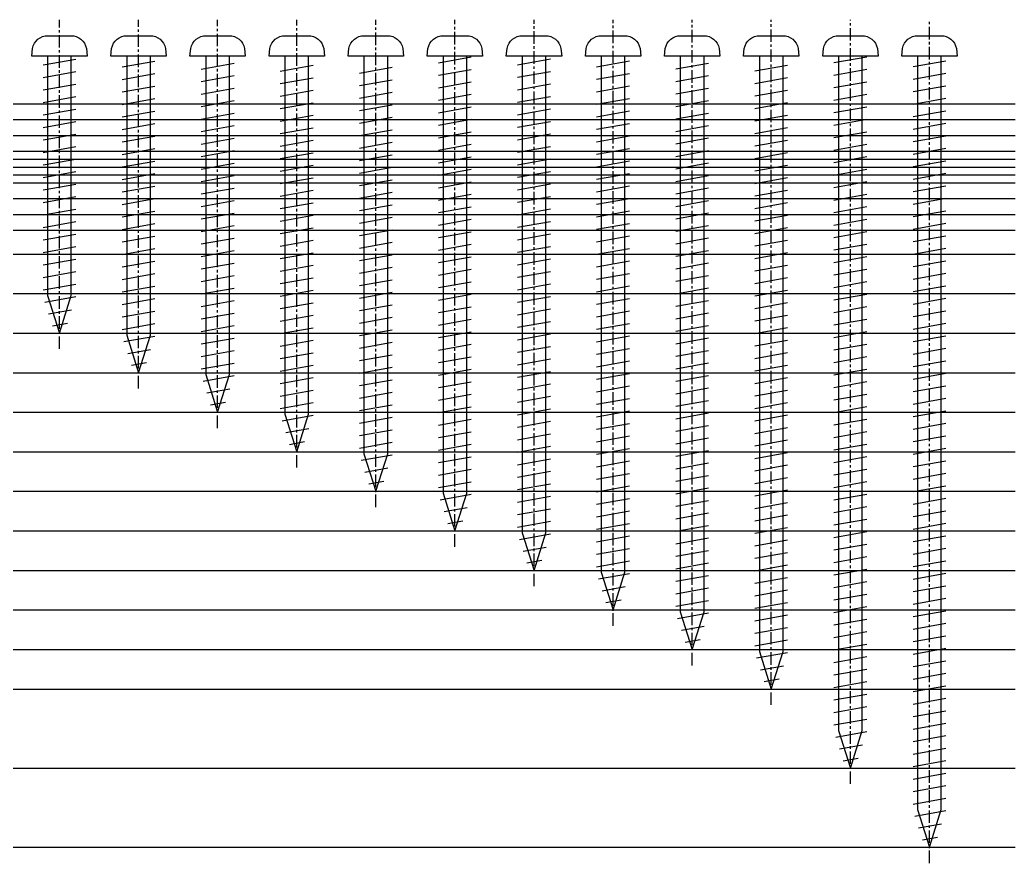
# Model space of a CAD drawing. Header units: millimetres. Extents: x 233 to 3318, y 47 to 2014.
# Drawn here: x 1186.4 to 1312.3, y 1427 to 1533.6 of the extents above; entities that cross this region are included whole.
import ezdxf

# ---------------------------------------------------------------- set-up
doc = ezdxf.new("R2010")
doc.units = ezdxf.units.MM
doc.linetypes.add('csc_CENTER', pattern=[50.8, 31.75, -6.35, 6.35, -6.35])
doc.layers.get('Defpoints').update_dxf_attribs({"color": 251})

msp = doc.modelspace()

# ---------------------------------------------------------------- linework, layer by layer
at = {"color": 0, "linetype": 'csc_CENTER', "lineweight": -2, "ltscale": 0.05}
for p, q in [((1191.45, 1492.01), (1191.45, 1533.61)), ((1201.45, 1487.01), (1201.45, 1533.61)), ((1211.45, 1482.01), (1211.45, 1533.61)), ((1221.45, 1477.01), (1221.45, 1533.61)), ((1231.45, 1472.01), (1231.45, 1533.61)), ((1241.45, 1467.01), (1241.45, 1533.61)), ((1251.45, 1462.01), (1251.45, 1533.61)), ((1261.45, 1457.01), (1261.45, 1533.61)), ((1271.45, 1452.01), (1271.45, 1533.61)), ((1281.45, 1447.01), (1281.45, 1533.61)), ((1291.45, 1437.01), (1291.45, 1533.61)), ((1301.45, 1427.01), (1301.45, 1533.61))]:
    msp.add_line(p, q, dxfattribs=at)
for p, q in [((1239.37, 1528.2), (1243.52, 1528.94)), ((1289.37, 1528.22), (1293.52, 1528.96)), ((1189.37, 1527.92), (1193.52, 1528.66)), ((1199.37, 1527.66), (1203.52, 1528.4)), ((1209.37, 1527.4), (1213.52, 1528.14)), ((1219.37, 1527.14), (1223.52, 1527.88)), ((1229.37, 1526.88), (1233.52, 1527.62)), ((1249.37, 1527.94), (1253.52, 1528.68)), ((1259.37, 1527.68), (1263.52, 1528.42)), ((1269.37, 1527.42), (1273.52, 1528.16)), ((1279.37, 1527.16), (1283.52, 1527.9)), ((1299.37, 1527.7), (1303.52, 1528.44)), ((1189.37, 1526.34), (1193.52, 1527.08)), ((1199.37, 1526.08), (1203.52, 1526.82)), ((1209.37, 1525.82), (1213.52, 1526.56)), ((1239.37, 1526.62), (1243.52, 1527.36)), ((1249.37, 1526.36), (1253.52, 1527.1)), ((1259.37, 1526.1), (1263.52, 1526.84)), ((1269.37, 1525.84), (1273.52, 1526.58)), ((1289.37, 1526.64), (1293.52, 1527.38)), ((1299.37, 1526.12), (1303.52, 1526.86)), ((1189.37, 1524.76), (1193.52, 1525.5)), ((1199.37, 1524.5), (1203.52, 1525.24)), ((1219.37, 1525.56), (1223.52, 1526.3)), ((1229.37, 1525.3), (1233.52, 1526.04)), ((1239.37, 1525.04), (1243.52, 1525.78)), ((1249.37, 1524.78), (1253.52, 1525.52)), ((1259.37, 1524.52), (1263.52, 1525.26)), ((1279.37, 1525.58), (1283.52, 1526.32)), ((1289.37, 1525.06), (1293.52, 1525.8)), ((1299.37, 1524.54), (1303.52, 1525.28)), ((1189.37, 1523.18), (1193.52, 1523.92)), ((1209.37, 1524.24), (1213.52, 1524.98)), ((1219.37, 1523.98), (1223.52, 1524.72)), ((1229.37, 1523.72), (1233.52, 1524.46)), ((1239.37, 1523.46), (1243.52, 1524.2)), ((1249.37, 1523.2), (1253.52, 1523.94)), ((1269.37, 1524.26), (1273.52, 1525)), ((1279.37, 1524), (1283.52, 1524.74)), ((1289.37, 1523.48), (1293.52, 1524.22)), ((1199.37, 1522.92), (1203.52, 1523.66)), ((1209.37, 1522.66), (1213.52, 1523.4)), ((1219.37, 1522.4), (1223.52, 1523.14)), ((1229.37, 1522.14), (1233.52, 1522.88)), ((1239.37, 1521.88), (1243.52, 1522.62)), ((1259.37, 1522.94), (1263.52, 1523.68)), ((1269.37, 1522.68), (1273.52, 1523.42)), ((1279.37, 1522.42), (1283.52, 1523.16)), ((1289.37, 1521.9), (1293.52, 1522.64)), ((1299.37, 1522.96), (1303.52, 1523.7)), ((1189.37, 1521.6), (1193.52, 1522.34)), ((1199.37, 1521.34), (1203.52, 1522.08)), ((1209.37, 1521.08), (1213.52, 1521.82)), ((1219.37, 1520.82), (1223.52, 1521.56)), ((1229.37, 1520.56), (1233.52, 1521.3)), ((1249.37, 1521.62), (1253.52, 1522.36)), ((1259.37, 1521.36), (1263.52, 1522.1)), ((1269.37, 1521.1), (1273.52, 1521.84)), ((1279.37, 1520.84), (1283.52, 1521.58)), ((1299.37, 1521.38), (1303.52, 1522.12)), ((1189.37, 1520.02), (1193.52, 1520.76)), ((1199.37, 1519.76), (1203.52, 1520.5)), ((1209.37, 1519.5), (1213.52, 1520.24)), ((1239.37, 1520.3), (1243.52, 1521.04)), ((1249.37, 1520.04), (1253.52, 1520.78)), ((1259.37, 1519.78), (1263.52, 1520.52)), ((1269.37, 1519.52), (1273.52, 1520.26)), ((1289.37, 1520.32), (1293.52, 1521.06)), ((1299.37, 1519.8), (1303.52, 1520.54)), ((1189.37, 1518.44), (1193.52, 1519.18)), ((1199.37, 1518.18), (1203.52, 1518.92)), ((1219.37, 1519.24), (1223.52, 1519.98)), ((1229.37, 1518.98), (1233.52, 1519.72)), ((1239.37, 1518.72), (1243.52, 1519.46)), ((1249.37, 1518.46), (1253.52, 1519.2)), ((1259.37, 1518.2), (1263.52, 1518.94)), ((1279.37, 1519.26), (1283.52, 1520)), ((1289.37, 1518.74), (1293.52, 1519.48)), ((1299.37, 1518.22), (1303.52, 1518.96)), ((1189.37, 1516.86), (1193.52, 1517.6)), ((1209.37, 1517.92), (1213.52, 1518.66)), ((1219.37, 1517.66), (1223.52, 1518.4)), ((1229.37, 1517.4), (1233.52, 1518.14)), ((1239.37, 1517.14), (1243.52, 1517.88)), ((1249.37, 1516.88), (1253.52, 1517.62)), ((1269.37, 1517.94), (1273.52, 1518.68)), ((1279.37, 1517.68), (1283.52, 1518.42)), ((1289.37, 1517.16), (1293.52, 1517.9)), ((1199.37, 1516.6), (1203.52, 1517.34)), ((1209.37, 1516.34), (1213.52, 1517.08)), ((1219.37, 1516.08), (1223.52, 1516.82)), ((1229.37, 1515.82), (1233.52, 1516.56)), ((1239.37, 1515.56), (1243.52, 1516.3)), ((1259.37, 1516.62), (1263.52, 1517.36)), ((1269.37, 1516.36), (1273.52, 1517.1)), ((1279.37, 1516.1), (1283.52, 1516.84)), ((1289.37, 1515.58), (1293.52, 1516.32)), ((1299.37, 1516.64), (1303.52, 1517.38)), ((1189.37, 1515.28), (1193.52, 1516.02)), ((1199.37, 1515.02), (1203.52, 1515.76)), ((1209.37, 1514.76), (1213.52, 1515.5)), ((1219.37, 1514.5), (1223.52, 1515.24)), ((1249.37, 1515.3), (1253.52, 1516.04)), ((1259.37, 1515.04), (1263.52, 1515.78)), ((1269.37, 1514.78), (1273.52, 1515.52)), ((1279.37, 1514.52), (1283.52, 1515.26)), ((1299.37, 1515.06), (1303.52, 1515.8)), ((1189.37, 1513.7), (1193.52, 1514.44)), ((1199.37, 1513.44), (1203.52, 1514.18)), ((1209.37, 1513.18), (1213.52, 1513.92)), ((1229.37, 1514.24), (1233.52, 1514.98)), ((1239.37, 1513.98), (1243.52, 1514.72)), ((1249.37, 1513.72), (1253.52, 1514.46)), ((1259.37, 1513.46), (1263.52, 1514.2)), ((1269.37, 1513.2), (1273.52, 1513.94)), ((1289.37, 1514), (1293.52, 1514.74)), ((1299.37, 1513.48), (1303.52, 1514.22)), ((1189.37, 1512.12), (1193.52, 1512.86)), ((1199.37, 1511.86), (1203.52, 1512.6)), ((1219.37, 1512.92), (1223.52, 1513.66)), ((1229.37, 1512.66), (1233.52, 1513.4)), ((1239.37, 1512.4), (1243.52, 1513.14)), ((1249.37, 1512.14), (1253.52, 1512.88)), ((1259.37, 1511.88), (1263.52, 1512.62)), ((1279.37, 1512.94), (1283.52, 1513.68)), ((1289.37, 1512.42), (1293.52, 1513.16)), ((1299.37, 1511.9), (1303.52, 1512.64)), ((1189.37, 1510.54), (1193.52, 1511.28)), ((1209.37, 1511.6), (1213.52, 1512.34)), ((1219.37, 1511.34), (1223.52, 1512.08)), ((1229.37, 1511.08), (1233.52, 1511.82)), ((1239.37, 1510.82), (1243.52, 1511.56)), ((1249.37, 1510.56), (1253.52, 1511.3)), ((1269.37, 1511.62), (1273.52, 1512.36)), ((1279.37, 1511.36), (1283.52, 1512.1)), ((1289.37, 1510.84), (1293.52, 1511.58)), ((1199.37, 1510.28), (1203.52, 1511.02)), ((1209.37, 1510.02), (1213.52, 1510.76)), ((1219.37, 1509.76), (1223.52, 1510.5)), ((1229.37, 1509.5), (1233.52, 1510.24)), ((1239.37, 1509.24), (1243.52, 1509.98)), ((1259.37, 1510.3), (1263.52, 1511.04)), ((1269.37, 1510.04), (1273.52, 1510.78)), ((1279.37, 1509.78), (1283.52, 1510.52)), ((1289.37, 1509.26), (1293.52, 1510)), ((1299.37, 1510.32), (1303.52, 1511.06)), ((1189.37, 1508.96), (1193.52, 1509.7)), ((1199.37, 1508.7), (1203.52, 1509.44)), ((1209.37, 1508.44), (1213.52, 1509.18)), ((1219.37, 1508.18), (1223.52, 1508.92)), ((1249.37, 1508.98), (1253.52, 1509.72)), ((1259.37, 1508.72), (1263.52, 1509.46)), ((1269.37, 1508.46), (1273.52, 1509.2)), ((1279.37, 1508.2), (1283.52, 1508.94)), ((1299.37, 1508.74), (1303.52, 1509.48)), ((1189.37, 1507.38), (1193.52, 1508.12)), ((1199.37, 1507.12), (1203.52, 1507.86)), ((1209.37, 1506.86), (1213.52, 1507.6)), ((1229.37, 1507.92), (1233.52, 1508.66)), ((1239.37, 1507.66), (1243.52, 1508.4)), ((1249.37, 1507.4), (1253.52, 1508.14)), ((1259.37, 1507.14), (1263.52, 1507.88)), ((1269.37, 1506.88), (1273.52, 1507.62)), ((1289.37, 1507.68), (1293.52, 1508.42)), ((1299.37, 1507.16), (1303.52, 1507.9)), ((1189.37, 1505.8), (1193.52, 1506.54)), ((1199.37, 1505.54), (1203.52, 1506.28)), ((1219.37, 1506.6), (1223.52, 1507.34)), ((1229.37, 1506.34), (1233.52, 1507.08)), ((1239.37, 1506.08), (1243.52, 1506.82)), ((1249.37, 1505.82), (1253.52, 1506.56)), ((1259.37, 1505.56), (1263.52, 1506.3)), ((1279.37, 1506.62), (1283.52, 1507.36)), ((1289.37, 1506.1), (1293.52, 1506.84)), ((1299.37, 1505.58), (1303.52, 1506.32)), ((1189.37, 1504.22), (1193.52, 1504.96)), ((1209.37, 1505.28), (1213.52, 1506.02)), ((1219.37, 1505.02), (1223.52, 1505.76)), ((1229.37, 1504.76), (1233.52, 1505.5)), ((1239.37, 1504.5), (1243.52, 1505.24)), ((1249.37, 1504.24), (1253.52, 1504.98)), ((1269.37, 1505.3), (1273.52, 1506.04)), ((1279.37, 1505.04), (1283.52, 1505.78)), ((1289.37, 1504.52), (1293.52, 1505.26)), ((1199.37, 1503.96), (1203.52, 1504.7)), ((1209.37, 1503.7), (1213.52, 1504.44)), ((1219.37, 1503.44), (1223.52, 1504.18)), ((1229.37, 1503.18), (1233.52, 1503.92)), ((1259.37, 1503.98), (1263.52, 1504.72)), ((1269.37, 1503.72), (1273.52, 1504.46)), ((1279.37, 1503.46), (1283.52, 1504.2)), ((1289.37, 1502.94), (1293.52, 1503.68)), ((1299.37, 1504), (1303.52, 1504.74)), ((1189.37, 1502.64), (1193.52, 1503.38)), ((1199.37, 1502.38), (1203.52, 1503.12)), ((1209.37, 1502.12), (1213.52, 1502.86)), ((1219.37, 1501.86), (1223.52, 1502.6)), ((1239.37, 1502.92), (1243.52, 1503.66)), ((1249.37, 1502.66), (1253.52, 1503.4)), ((1259.37, 1502.4), (1263.52, 1503.14)), ((1269.37, 1502.14), (1273.52, 1502.88)), ((1279.37, 1501.88), (1283.52, 1502.62)), ((1299.37, 1502.42), (1303.52, 1503.16)), ((1189.37, 1501.06), (1193.52, 1501.8)), ((1199.37, 1500.8), (1203.52, 1501.54)), ((1209.37, 1500.54), (1213.52, 1501.28)), ((1229.37, 1501.6), (1233.52, 1502.34)), ((1239.37, 1501.34), (1243.52, 1502.08)), ((1249.37, 1501.08), (1253.52, 1501.82)), ((1259.37, 1500.82), (1263.52, 1501.56)), ((1269.37, 1500.56), (1273.52, 1501.3)), ((1289.37, 1501.36), (1293.52, 1502.1)), ((1299.37, 1500.84), (1303.52, 1501.58)), ((1189.37, 1499.48), (1193.52, 1500.22)), ((1199.37, 1499.22), (1203.52, 1499.96)), ((1219.37, 1500.28), (1223.52, 1501.02)), ((1229.37, 1500.02), (1233.52, 1500.76)), ((1239.37, 1499.76), (1243.52, 1500.5)), ((1249.37, 1499.5), (1253.52, 1500.24)), ((1259.37, 1499.24), (1263.52, 1499.98)), ((1279.37, 1500.3), (1283.52, 1501.04)), ((1289.37, 1499.78), (1293.52, 1500.52)), ((1299.37, 1499.26), (1303.52, 1500)), ((1189.6, 1497.94), (1193.52, 1498.64)), ((1209.37, 1498.96), (1213.52, 1499.7)), ((1219.37, 1498.7), (1223.52, 1499.44)), ((1229.37, 1498.44), (1233.52, 1499.18)), ((1239.37, 1498.18), (1243.52, 1498.92)), ((1249.37, 1497.92), (1253.52, 1498.66)), ((1269.37, 1498.98), (1273.52, 1499.72)), ((1279.37, 1498.72), (1283.52, 1499.46)), ((1289.37, 1498.2), (1293.52, 1498.94)), ((1199.37, 1497.64), (1203.52, 1498.38)), ((1209.37, 1497.38), (1213.52, 1498.12)), ((1219.37, 1497.12), (1223.52, 1497.86)), ((1229.37, 1496.86), (1233.52, 1497.6)), ((1259.37, 1497.66), (1263.52, 1498.4)), ((1269.37, 1497.4), (1273.52, 1498.14)), ((1279.37, 1497.14), (1283.52, 1497.88)), ((1299.37, 1497.68), (1303.52, 1498.42)), ((1190.08, 1496.45), (1192.98, 1496.96)), ((1199.37, 1496.06), (1203.52, 1496.8)), ((1209.37, 1495.8), (1213.52, 1496.54)), ((1219.37, 1495.54), (1223.52, 1496.28)), ((1239.37, 1496.6), (1243.52, 1497.34)), ((1249.37, 1496.34), (1253.52, 1497.08)), ((1259.37, 1496.08), (1263.52, 1496.82)), ((1269.37, 1495.82), (1273.52, 1496.56)), ((1279.37, 1495.56), (1283.52, 1496.3)), ((1289.37, 1496.62), (1293.52, 1497.36)), ((1299.37, 1496.1), (1303.52, 1496.84)), ((1190.55, 1494.95), (1192.45, 1495.29)), ((1199.37, 1494.48), (1203.52, 1495.22)), ((1209.37, 1494.22), (1213.52, 1494.96)), ((1229.37, 1495.28), (1233.52, 1496.02)), ((1239.37, 1495.02), (1243.52, 1495.76)), ((1249.37, 1494.76), (1253.52, 1495.5)), ((1259.37, 1494.5), (1263.52, 1495.24)), ((1269.37, 1494.24), (1273.52, 1494.98)), ((1289.37, 1495.04), (1293.52, 1495.78)), ((1299.37, 1494.52), (1303.52, 1495.26)), ((1199.6, 1492.94), (1203.52, 1493.64)), ((1219.37, 1493.96), (1223.52, 1494.7)), ((1229.37, 1493.7), (1233.52, 1494.44)), ((1239.37, 1493.44), (1243.52, 1494.18)), ((1249.37, 1493.18), (1253.52, 1493.92)), ((1259.37, 1492.92), (1263.52, 1493.66)), ((1279.37, 1493.98), (1283.52, 1494.72)), ((1289.37, 1493.46), (1293.52, 1494.2)), ((1299.37, 1492.94), (1303.52, 1493.68)), ((1209.37, 1492.64), (1213.52, 1493.38)), ((1219.37, 1492.38), (1223.52, 1493.12)), ((1229.37, 1492.12), (1233.52, 1492.86)), ((1239.37, 1491.86), (1243.52, 1492.6)), ((1269.37, 1492.66), (1273.52, 1493.4)), ((1279.37, 1492.4), (1283.52, 1493.14)), ((1289.37, 1491.88), (1293.52, 1492.62)), ((1200.08, 1491.45), (1202.98, 1491.96)), ((1209.37, 1491.06), (1213.52, 1491.8)), ((1219.37, 1490.8), (1223.52, 1491.54)), ((1229.37, 1490.54), (1233.52, 1491.28)), ((1249.37, 1491.6), (1253.52, 1492.34)), ((1259.37, 1491.34), (1263.52, 1492.08)), ((1269.37, 1491.08), (1273.52, 1491.82)), ((1279.37, 1490.82), (1283.52, 1491.56)), ((1299.37, 1491.36), (1303.52, 1492.1)), ((1200.55, 1489.95), (1202.45, 1490.29)), ((1209.37, 1489.48), (1213.52, 1490.22)), ((1219.37, 1489.22), (1223.52, 1489.96)), ((1239.37, 1490.28), (1243.52, 1491.02)), ((1249.37, 1490.02), (1253.52, 1490.76)), ((1259.37, 1489.76), (1263.52, 1490.5)), ((1269.37, 1489.5), (1273.52, 1490.24)), ((1279.37, 1489.24), (1283.52, 1489.98)), ((1289.37, 1490.3), (1293.52, 1491.04)), ((1299.37, 1489.78), (1303.52, 1490.52)), ((1209.6, 1487.94), (1213.52, 1488.64)), ((1229.37, 1488.96), (1233.52, 1489.7)), ((1239.37, 1488.7), (1243.52, 1489.44)), ((1249.37, 1488.44), (1253.52, 1489.18)), ((1259.37, 1488.18), (1263.52, 1488.92)), ((1269.37, 1487.92), (1273.52, 1488.66)), ((1289.37, 1488.72), (1293.52, 1489.46)), ((1299.37, 1488.2), (1303.52, 1488.94)), ((1219.37, 1487.64), (1223.52, 1488.38)), ((1229.37, 1487.38), (1233.52, 1488.12)), ((1239.37, 1487.12), (1243.52, 1487.86)), ((1249.37, 1486.86), (1253.52, 1487.6)), ((1259.37, 1486.6), (1263.52, 1487.34)), ((1279.37, 1487.66), (1283.52, 1488.4)), ((1289.37, 1487.14), (1293.52, 1487.88)), ((1299.37, 1486.62), (1303.52, 1487.36)), ((1210.08, 1486.45), (1212.98, 1486.96)), ((1219.37, 1486.06), (1223.52, 1486.8)), ((1229.37, 1485.8), (1233.52, 1486.54)), ((1239.37, 1485.54), (1243.52, 1486.28)), ((1269.37, 1486.34), (1273.52, 1487.08)), ((1279.37, 1486.08), (1283.52, 1486.82)), ((1289.37, 1485.56), (1293.52, 1486.3)), ((1210.55, 1484.95), (1212.45, 1485.29)), ((1219.37, 1484.48), (1223.52, 1485.22)), ((1229.37, 1484.22), (1233.52, 1484.96)), ((1249.37, 1485.28), (1253.52, 1486.02)), ((1259.37, 1485.02), (1263.52, 1485.76)), ((1269.37, 1484.76), (1273.52, 1485.5)), ((1279.37, 1484.5), (1283.52, 1485.24)), ((1299.37, 1485.04), (1303.52, 1485.78)), ((1219.6, 1482.94), (1223.52, 1483.64)), ((1239.37, 1483.96), (1243.52, 1484.7)), ((1249.37, 1483.7), (1253.52, 1484.44)), ((1259.37, 1483.44), (1263.52, 1484.18)), ((1269.37, 1483.18), (1273.52, 1483.92)), ((1279.37, 1482.92), (1283.52, 1483.66)), ((1289.37, 1483.98), (1293.52, 1484.72)), ((1299.37, 1483.46), (1303.52, 1484.2)), ((1229.37, 1482.64), (1233.52, 1483.38)), ((1239.37, 1482.38), (1243.52, 1483.12)), ((1249.37, 1482.12), (1253.52, 1482.86)), ((1259.37, 1481.86), (1263.52, 1482.6)), ((1269.37, 1481.6), (1273.52, 1482.34)), ((1289.37, 1482.4), (1293.52, 1483.14)), ((1299.37, 1481.88), (1303.52, 1482.62)), ((1220.08, 1481.45), (1222.98, 1481.96)), ((1229.37, 1481.06), (1233.52, 1481.8)), ((1239.37, 1480.8), (1243.52, 1481.54)), ((1249.37, 1480.54), (1253.52, 1481.28)), ((1279.37, 1481.34), (1283.52, 1482.08)), ((1289.37, 1480.82), (1293.52, 1481.56)), ((1299.37, 1480.3), (1303.52, 1481.04)), ((1220.55, 1479.95), (1222.45, 1480.29)), ((1229.37, 1479.48), (1233.52, 1480.22)), ((1239.37, 1479.22), (1243.52, 1479.96)), ((1259.37, 1480.28), (1263.52, 1481.02)), ((1269.37, 1480.02), (1273.52, 1480.76)), ((1279.37, 1479.76), (1283.52, 1480.5)), ((1289.37, 1479.24), (1293.52, 1479.98)), ((1229.6, 1477.94), (1233.52, 1478.64)), ((1249.37, 1478.96), (1253.52, 1479.7)), ((1259.37, 1478.7), (1263.52, 1479.44)), ((1269.37, 1478.44), (1273.52, 1479.18)), ((1279.37, 1478.18), (1283.52, 1478.92)), ((1299.37, 1478.72), (1303.52, 1479.46)), ((1239.37, 1477.64), (1243.52, 1478.38)), ((1249.37, 1477.38), (1253.52, 1478.12)), ((1259.37, 1477.12), (1263.52, 1477.86)), ((1269.37, 1476.86), (1273.52, 1477.6)), ((1279.37, 1476.6), (1283.52, 1477.34)), ((1289.37, 1477.66), (1293.52, 1478.4)), ((1299.37, 1477.14), (1303.52, 1477.88)), ((1230.08, 1476.45), (1232.98, 1476.96)), ((1239.37, 1476.06), (1243.52, 1476.8)), ((1249.37, 1475.8), (1253.52, 1476.54)), ((1259.37, 1475.54), (1263.52, 1476.28)), ((1269.37, 1475.28), (1273.52, 1476.02)), ((1289.37, 1476.08), (1293.52, 1476.82)), ((1299.37, 1475.56), (1303.52, 1476.3)), ((1230.55, 1474.95), (1232.45, 1475.29)), ((1239.37, 1474.48), (1243.52, 1475.22)), ((1249.37, 1474.22), (1253.52, 1474.96)), ((1279.37, 1475.02), (1283.52, 1475.76)), ((1289.37, 1474.5), (1293.52, 1475.24)), ((1239.6, 1472.94), (1243.52, 1473.64)), ((1259.37, 1473.96), (1263.52, 1474.7)), ((1269.37, 1473.7), (1273.52, 1474.44)), ((1279.37, 1473.44), (1283.52, 1474.18)), ((1289.37, 1472.92), (1293.52, 1473.66)), ((1299.37, 1473.98), (1303.52, 1474.72)), ((1249.37, 1472.64), (1253.52, 1473.38)), ((1259.37, 1472.38), (1263.52, 1473.12)), ((1269.37, 1472.12), (1273.52, 1472.86)), ((1279.37, 1471.86), (1283.52, 1472.6)), ((1299.37, 1472.4), (1303.52, 1473.14)), ((1240.08, 1471.45), (1242.98, 1471.96)), ((1249.37, 1471.06), (1253.52, 1471.8)), ((1259.37, 1470.8), (1263.52, 1471.54)), ((1269.37, 1470.54), (1273.52, 1471.28)), ((1279.37, 1470.28), (1283.52, 1471.02)), ((1289.37, 1471.34), (1293.52, 1472.08)), ((1299.37, 1470.82), (1303.52, 1471.56)), ((1240.55, 1469.95), (1242.45, 1470.29)), ((1249.37, 1469.48), (1253.52, 1470.22)), ((1259.37, 1469.22), (1263.52, 1469.96)), ((1269.37, 1468.96), (1273.52, 1469.7)), ((1289.37, 1469.76), (1293.52, 1470.5)), ((1299.37, 1469.24), (1303.52, 1469.98)), ((1249.6, 1467.94), (1253.52, 1468.64)), ((1279.37, 1468.7), (1283.52, 1469.44)), ((1289.37, 1468.18), (1293.52, 1468.92)), ((1259.37, 1467.64), (1263.52, 1468.38)), ((1269.37, 1467.38), (1273.52, 1468.12)), ((1279.37, 1467.12), (1283.52, 1467.86)), ((1289.37, 1466.6), (1293.52, 1467.34)), ((1299.37, 1467.66), (1303.52, 1468.4)), ((1250.08, 1466.45), (1252.98, 1466.96)), ((1259.37, 1466.06), (1263.52, 1466.8)), ((1269.37, 1465.8), (1273.52, 1466.54)), ((1279.37, 1465.54), (1283.52, 1466.28)), ((1299.37, 1466.08), (1303.52, 1466.82)), ((1250.55, 1464.95), (1252.45, 1465.29)), ((1259.37, 1464.48), (1263.52, 1465.22)), ((1269.37, 1464.22), (1273.52, 1464.96)), ((1279.37, 1463.96), (1283.52, 1464.7)), ((1289.37, 1465.02), (1293.52, 1465.76)), ((1299.37, 1464.5), (1303.52, 1465.24)), ((1259.6, 1462.94), (1263.52, 1463.64)), ((1289.37, 1463.44), (1293.52, 1464.18)), ((1299.37, 1462.92), (1303.52, 1463.66)), ((1269.37, 1462.64), (1273.52, 1463.38)), ((1279.37, 1462.38), (1283.52, 1463.12)), ((1289.37, 1461.86), (1293.52, 1462.6)), ((1260.08, 1461.45), (1262.98, 1461.96)), ((1269.37, 1461.06), (1273.52, 1461.8)), ((1279.37, 1460.8), (1283.52, 1461.54)), ((1289.37, 1460.28), (1293.52, 1461.02)), ((1299.37, 1461.34), (1303.52, 1462.08)), ((1260.55, 1459.95), (1262.45, 1460.29)), ((1269.37, 1459.48), (1273.52, 1460.22)), ((1279.37, 1459.22), (1283.52, 1459.96)), ((1299.37, 1459.76), (1303.52, 1460.5)), ((1269.6, 1457.94), (1273.52, 1458.64)), ((1279.37, 1457.64), (1283.52, 1458.38)), ((1289.37, 1458.7), (1293.52, 1459.44)), ((1299.37, 1458.18), (1303.52, 1458.92)), ((1289.37, 1457.12), (1293.52, 1457.86)), ((1299.37, 1456.6), (1303.52, 1457.34)), ((1270.08, 1456.45), (1272.98, 1456.96)), ((1279.37, 1456.06), (1283.52, 1456.8)), ((1289.37, 1455.54), (1293.52, 1456.28)), ((1270.55, 1454.95), (1272.45, 1455.29)), ((1279.37, 1454.48), (1283.52, 1455.22)), ((1289.37, 1453.96), (1293.52, 1454.7)), ((1299.37, 1455.02), (1303.52, 1455.76)), ((1279.6, 1452.94), (1283.52, 1453.64)), ((1299.37, 1453.44), (1303.52, 1454.18)), ((1289.37, 1452.38), (1293.52, 1453.12)), ((1299.37, 1451.86), (1303.52, 1452.6)), ((1280.08, 1451.45), (1282.98, 1451.96)), ((1289.37, 1450.8), (1293.52, 1451.54)), ((1299.37, 1450.28), (1303.52, 1451.02)), ((1280.55, 1449.95), (1282.45, 1450.29)), ((1289.37, 1449.22), (1293.52, 1449.96)), ((1289.37, 1447.64), (1293.52, 1448.38)), ((1299.37, 1448.7), (1303.52, 1449.44)), ((1299.37, 1447.12), (1303.52, 1447.86)), ((1289.37, 1446.06), (1293.52, 1446.8)), ((1299.37, 1445.54), (1303.52, 1446.28)), ((1289.37, 1444.48), (1293.52, 1445.22)), ((1299.37, 1443.96), (1303.52, 1444.7)), ((1289.6, 1442.94), (1293.52, 1443.64)), ((1299.37, 1442.38), (1303.52, 1443.12)), ((1290.08, 1441.45), (1292.98, 1441.96)), ((1299.37, 1440.8), (1303.52, 1441.54)), ((1290.55, 1439.95), (1292.45, 1440.29)), ((1299.37, 1439.22), (1303.52, 1439.96)), ((1299.37, 1437.64), (1303.52, 1438.38)), ((1299.37, 1436.06), (1303.52, 1436.8)), ((1299.37, 1434.48), (1303.52, 1435.22)), ((1299.6, 1432.94), (1303.52, 1433.64)), ((1300.08, 1431.45), (1302.98, 1431.96)), ((1300.55, 1429.95), (1302.45, 1430.29))]:
    msp.add_line(p, q)
for points in [[(1192.9, 1531.61, -0.356394), (1194.86, 1530.01), (1194.95, 1529.01), (1187.95, 1529.01), (1188.04, 1530.01, -0.356394), (1190, 1531.61)], [(1202.9, 1531.61, -0.356394), (1204.86, 1530.01), (1204.95, 1529.01), (1197.95, 1529.01), (1198.04, 1530.01, -0.356394), (1200, 1531.61)], [(1212.9, 1531.61, -0.356394), (1214.86, 1530.01), (1214.95, 1529.01), (1207.95, 1529.01), (1208.04, 1530.01, -0.356394), (1210, 1531.61)], [(1222.9, 1531.61, -0.356394), (1224.86, 1530.01), (1224.95, 1529.01), (1217.95, 1529.01), (1218.04, 1530.01, -0.356394), (1220, 1531.61)], [(1232.9, 1531.61, -0.356394), (1234.86, 1530.01), (1234.95, 1529.01), (1227.95, 1529.01), (1228.04, 1530.01, -0.356394), (1230, 1531.61)], [(1242.9, 1531.61, -0.356394), (1244.86, 1530.01), (1244.95, 1529.01), (1237.95, 1529.01), (1238.04, 1530.01, -0.356394), (1240, 1531.61)], [(1252.9, 1531.61, -0.356394), (1254.86, 1530.01), (1254.95, 1529.01), (1247.95, 1529.01), (1248.04, 1530.01, -0.356394), (1250, 1531.61)], [(1262.9, 1531.61, -0.356394), (1264.86, 1530.01), (1264.95, 1529.01), (1257.95, 1529.01), (1258.04, 1530.01, -0.356394), (1260, 1531.61)], [(1272.9, 1531.61, -0.356394), (1274.86, 1530.01), (1274.95, 1529.01), (1267.95, 1529.01), (1268.04, 1530.01, -0.356394), (1270, 1531.61)], [(1282.9, 1531.61, -0.356394), (1284.86, 1530.01), (1284.95, 1529.01), (1277.95, 1529.01), (1278.04, 1530.01, -0.356394), (1280, 1531.61)], [(1292.9, 1531.61, -0.356394), (1294.86, 1530.01), (1294.95, 1529.01), (1287.95, 1529.01), (1288.04, 1530.01, -0.356394), (1290, 1531.61)], [(1302.9, 1531.61, -0.356394), (1304.86, 1530.01), (1304.95, 1529.01), (1297.95, 1529.01), (1298.04, 1530.01, -0.356394), (1300, 1531.61)]]:
    msp.add_lwpolyline(points, format="xyb", close=True)
for points in [[(1189.95, 1529.01), (1189.95, 1498.77), (1191.45, 1494.01), (1192.95, 1498.77), (1192.95, 1529.01)], [(1199.95, 1529.01), (1199.95, 1493.77), (1201.45, 1489.01), (1202.95, 1493.77), (1202.95, 1529.01)], [(1209.95, 1529.01), (1209.95, 1488.77), (1211.45, 1484.01), (1212.95, 1488.77), (1212.95, 1529.01)], [(1219.95, 1529.01), (1219.95, 1483.77), (1221.45, 1479.01), (1222.95, 1483.77), (1222.95, 1529.01)], [(1229.95, 1529.01), (1229.95, 1478.77), (1231.45, 1474.01), (1232.95, 1478.77), (1232.95, 1529.01)], [(1239.95, 1529.01), (1239.95, 1473.77), (1241.45, 1469.01), (1242.95, 1473.77), (1242.95, 1529.01)], [(1249.95, 1529.01), (1249.95, 1468.77), (1251.45, 1464.01), (1252.95, 1468.77), (1252.95, 1529.01)], [(1259.95, 1529.01), (1259.95, 1463.77), (1261.45, 1459.01), (1262.95, 1463.77), (1262.95, 1529.01)], [(1269.95, 1529.01), (1269.95, 1458.77), (1271.45, 1454.01), (1272.95, 1458.77), (1272.95, 1529.01)], [(1279.95, 1529.01), (1279.95, 1453.77), (1281.45, 1449.01), (1282.95, 1453.77), (1282.95, 1529.01)], [(1289.95, 1529.01), (1289.95, 1443.77), (1291.45, 1439.01), (1292.95, 1443.77), (1292.95, 1529.01)], [(1299.95, 1529.01), (1299.95, 1433.77), (1301.45, 1429.01), (1302.95, 1433.77), (1302.95, 1529.01)]]:
    msp.add_lwpolyline(points)
at = {"layer": 'Defpoints'}
for points in [[(1046.05, 1523.01), (1312.28, 1523.01)], [(1046.05, 1521.01), (1312.28, 1521.01)], [(1046.05, 1519.01), (1312.28, 1519.01)], [(1046.05, 1517.01), (1312.28, 1517.01)], [(1046.05, 1516.01), (1312.28, 1516.01)], [(1046.05, 1515.01), (1312.28, 1515.01)], [(1046.05, 1514.01), (1312.28, 1514.01)], [(1046.05, 1513.01), (1312.28, 1513.01)], [(1046.05, 1511.01), (1312.28, 1511.01)], [(1046.05, 1509.01), (1312.28, 1509.01)], [(1046.05, 1507.01), (1312.28, 1507.01)], [(1046.05, 1504.01), (1312.28, 1504.01)], [(1046.05, 1499.01), (1312.28, 1499.01)], [(1046.05, 1494.01), (1312.28, 1494.01)], [(1046.05, 1489.01), (1312.28, 1489.01)], [(1046.05, 1484.01), (1312.28, 1484.01)], [(1046.05, 1479.01), (1312.28, 1479.01)], [(1046.05, 1474.01), (1312.28, 1474.01)], [(1046.05, 1469.01), (1312.28, 1469.01)], [(1046.05, 1464.01), (1312.28, 1464.01)], [(1046.05, 1459.01), (1312.28, 1459.01)], [(1046.05, 1454.01), (1312.28, 1454.01)], [(1046.05, 1449.01), (1312.28, 1449.01)], [(1046.05, 1439.01), (1312.28, 1439.01)], [(1046.05, 1429.01), (1312.28, 1429.01)]]:
    msp.add_lwpolyline(points, dxfattribs=at)

doc.saveas('drawing.dxf')
